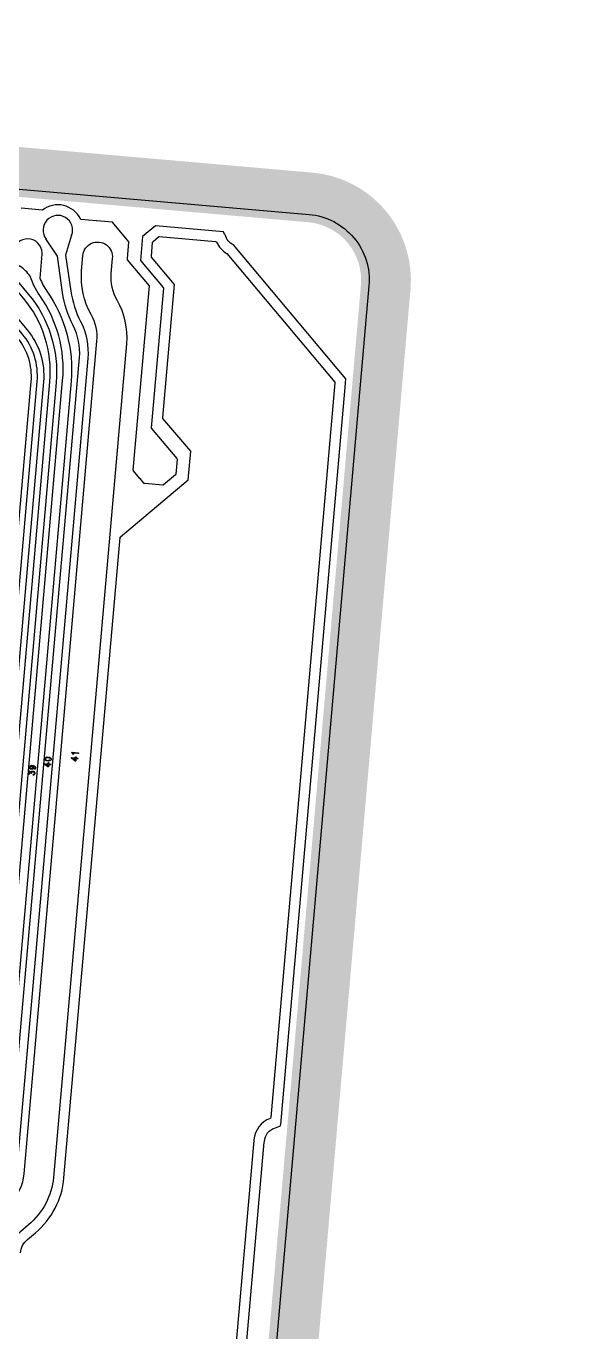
# Model space of a CAD drawing. Extents: x 592 to 965, y 89 to 353.
# Drawn here: x 674.39 to 681.01, y 197.25 to 213 of the extents above; entities that cross this region are included whole.
import ezdxf

# ---------------------------------------------------------------- set-up
doc = ezdxf.new("R2010")
doc.units = 0
for name, color, linetype in [('bak_bak_ttr1-bcq8120', 8, 'Continuous'), ('bak_outline', 7, 'Continuous'), ('biaozhu1', 4, 'Continuous'), ('quyukuang', 5, 'Continuous')]:
    doc.layers.add(name, color=color, linetype=linetype)

msp = doc.modelspace()

# ---------------------------------------------------------------- linework, layer by layer
at = {"layer": 'bak_bak_ttr1-bcq8120'}
for points in [[(665.088, 177.612, -0.097843), (663.275, 183.095, -0.06343), (663.274, 183.101, -0.04958), (663.274, 183.106, -0.052293), (663.215, 186.213), (665.387, 211.04, -0.395558), (666.23, 211.738), (669.466, 211.455), (669.466, 211.455), (671.129, 211.31), (671.129, 211.31), (677.805, 210.726, -0.414215), (678.528, 209.865), (676.409, 185.645), (676.409, 185.643), (676.374, 185.244, 0.154939), (676.665, 183.943, -0.073404), (676.668, 183.936, -0.000315), (676.681, 183.913, -0.03763), (678.581, 179.824, -0.08198)], [(676.053, 185.68), (677.266, 199.537), (677.268, 199.545, -0.329221), (677.399, 199.711), (677.462, 199.735), (677.463, 199.747), (677.464, 199.751), (678.246, 208.688), (678.246, 208.692, -0.053117), (678.246, 208.694), (678.25, 208.742), (676.895, 210.358, -0.232141), (676.794, 210.478), (676.788, 210.484, -0.0736), (676.786, 210.488), (676.773, 210.517, -0.016557), (676.772, 210.518), (675.953, 210.59), (675.797, 210.459), (675.772, 210.172), (676.047, 209.845, -0.202153), (676.05, 209.835), (675.903, 208.151, -0.02842), (675.903, 208.148), (676.211, 207.781, -0.202018), (676.214, 207.771), (676.199, 207.594, -0.202203), (676.194, 207.585), (676.05, 207.464, -0.20205), (676.041, 207.461), (675.824, 207.48, -0.20218), (675.815, 207.485), (675.769, 207.54), (675.765, 207.543, -0.074769), (675.762, 207.545), (675.689, 207.632, -0.202153), (675.686, 207.641), (675.881, 209.866), (675.618, 210.18, -0.202153), (675.615, 210.189), (675.633, 210.397), (675.437, 210.631), (675.244, 210.647, -0.063535), (675.238, 210.649), (675.053, 210.665), (675.053, 210.667, -0.105979), (675.05, 210.671, 0.473522), (674.589, 210.779), (674.333, 210.802)], [(673.461, 210.547, 0.152816), (673.388, 210.391, 0.109088), (673.502, 210.172), (674.287, 209.236, -0.198711), (674.45, 208.713), (673.647, 199.534, -0.197798), (673.476, 199.205), (673.324, 199.078, 0.187956), (673.093, 198.607), (672.015, 186.29, 0.020622)], [(672.234, 185.365), (672.24, 186.031, -0.021921), (672.244, 186.116, -0.016001), (672.244, 186.118), (673.327, 198.494, -0.080307), (673.42, 198.784, -0.101185), (673.546, 198.944), (673.732, 199.099, 0.198892), (673.86, 199.347), (674.679, 208.708, 0.198951), (674.361, 209.716), (674.109, 210.017, -0.197129), (674.016, 210.314), (674.022, 210.376), (673.933, 210.531)], [(674.209, 210.506), (674.098, 210.369), (674.092, 210.307, 0.201222), (674.171, 210.062), (674.42, 209.765, -0.198945), (674.755, 208.701), (673.936, 199.34, -0.198476), (673.781, 199.041), (673.595, 198.885, 0.100956), (673.487, 198.749, 0.079892), (673.402, 198.484), (672.319, 186.107, 0.021407), (672.316, 186.031), (672.31, 185.346, 0.093108), (672.74, 182.931, 0.006371)], [(672.566, 185.157, -0.006619), (672.584, 185.793, -0.009763), (672.584, 185.795), (672.592, 185.973, -0.009446), (672.654, 186.881), (673.65, 198.262, -0.198259), (673.959, 198.853), (674.042, 198.922, 0.198509), (674.178, 199.184), (675.037, 209, 0.14043), (674.96, 209.386, -0.082759), (674.833, 209.785), (674.77, 210.221), (674.633, 210.43)], [(674.942, 210.474), (674.87, 210.235), (674.933, 209.8, 0.082762), (675.051, 209.433, -0.142059), (675.137, 208.987), (674.279, 199.176, -0.198896), (674.106, 198.844), (674.024, 198.775, 0.199685), (673.75, 198.248), (672.755, 186.872, 0.00947), (672.693, 185.966), (672.685, 185.791, 0.006619), (672.667, 185.157, 0.003161), (672.669, 185.078, -0.010752), (672.669, 185.076, -0.010506), (672.669, 185.074, 0.062811), (672.901, 183.7, -0.015248), (672.905, 183.687), (672.958, 183.466, 0.06453), (673.513, 182.088, -0.15105)], [(672.765, 185.912), (673.844, 198.243, -0.198996), (674.1, 198.734), (674.195, 198.814, 0.201053), (674.37, 199.154), (675.248, 209.197, 0.152783), (675.178, 209.518, -0.152673), (675.063, 210.045), (675.079, 210.231, -1.014211), (675.433, 210.195), (675.417, 210.014, 0.152555), (675.487, 209.694, -0.152732), (675.603, 209.167), (674.723, 199.113, -0.197348), (674.423, 198.541), (674.328, 198.461, 0.198534), (674.198, 198.212), (673.121, 185.894, -0.021478)], [(674.325, 198.201, -0.198714), (674.41, 198.364), (674.505, 198.444, 0.198918), (674.85, 199.107), (675.526, 206.83, -0.202044), (675.53, 206.838), (676.347, 207.524), (676.378, 207.869), (676.044, 208.266, -0.202127), (676.041, 208.276), (676.182, 209.882), (675.907, 210.209, -0.202153), (675.904, 210.219), (675.919, 210.39, -0.202081), (675.924, 210.398), (675.991, 210.455, -0.20205), (676, 210.458), (676.679, 210.398, -0.270221), (676.689, 210.391, 0.152433), (676.812, 210.256, -0.089412), (676.816, 210.253), (678.115, 208.705, -0.202121), (678.118, 208.696), (677.343, 199.835, -0.286244), (677.335, 199.824, 0.285378), (677.141, 199.565), (677.139, 199.557), (675.915, 185.56)], [(673.857, 210.269), (673.829, 210.118, 0.105861), (673.839, 210.045, 0.005662), (673.856, 210.004, -0.017563), (673.857, 210.002, 0.073381), (673.889, 209.949), (674.405, 209.335, -0.198907), (674.603, 208.707), (673.789, 199.408, -0.197474), (673.644, 199.13), (673.459, 198.975, 0.069681), (673.415, 198.927, 0.127401), (673.244, 198.439), (672.168, 186.14, 0.022673), (672.164, 186.043, -0.0028), (672.163, 185.944, -0.009724), (672.163, 185.943), (672.157, 185.311, 0.07177), (672.426, 183.389, 0.003315), (672.447, 183.308), (672.477, 183.219, 0.016253), (672.881, 182.144, 0.014237)], [(672.081, 185.312, -0.004246), (672.087, 185.756, -0.022765), (672.087, 185.76, -0.017978), (672.087, 185.762), (672.087, 186.043, -0.022698), (672.092, 186.147), (673.168, 198.45, -0.12635), (673.352, 198.97, -0.070436), (673.411, 199.034), (673.595, 199.189, 0.200192), (673.714, 199.419), (674.527, 208.713, 0.198916), (674.346, 209.286), (673.831, 209.9, -0.078668), (673.784, 209.978, -0.003334), (673.774, 210.002, -0.024299), (673.773, 210.004, 0.147241), (673.603, 210.219)], [(672.386, 185.346), (672.393, 185.986, -0.017573), (672.402, 186.166), (673.452, 198.168, -0.103735), (673.64, 198.789, -0.093282), (673.716, 198.882), (673.881, 199.02, 0.198619), (674.006, 199.26), (674.834, 208.725, 0.177626), (674.557, 209.749, -0.07673), (674.443, 209.981, 0.092465), (674.317, 210.102)], [(674.578, 210.197), (674.56, 209.956, 0.058875), (674.643, 209.802, -0.176555), (674.935, 208.716), (674.107, 199.251, -0.199013), (673.946, 198.942), (673.782, 198.804, 0.093137), (673.729, 198.74, 0.103735), (673.553, 198.159), (672.503, 186.158, 0.01783), (672.494, 185.982, -0.014054), (672.494, 185.979), (672.488, 185.345, 0.010784), (672.491, 185.067, 0.062661), (672.73, 183.652, -0.03397), (672.731, 183.645, 0.009612), (672.785, 183.423, -0.010239), (672.785, 183.421, 0.064527), (673.358, 182, -0.151028)]]:
    msp.add_lwpolyline(points, format="xyb", dxfattribs=at)
for centre, start, end in [((674.776, 210.537), 339.3061, 216.7609), ((674.41, 210.254), 341.1664, 238.7057)]:
    msp.add_arc(centre, 0.178, start, end, dxfattribs=at)
at = {"layer": 'bak_outline', "const_width": 0.6}
msp.add_lwpolyline([(680.588, 166.636, 0.151026), (676.825, 184.072, -0.151039), (676.576, 185.227), (678.73, 209.847, 0.414216), (677.821, 210.931), (666.265, 211.942, 0.414215), (665.182, 211.033), (663.014, 186.258, 0.152268), (664.932, 177.476, -0.152268)], format="xyb", dxfattribs=at)
at = {"layer": 'biaozhu1'}
for p, q in [((674.633, 204.093), (674.656, 204.076)), ((674.962, 204.164), (674.984, 204.148))]:
    msp.add_line(p, q, dxfattribs=at)
for points in [[(674.613, 204.095, -0.763722), (674.617, 204.104), (674.658, 204.101), (674.659, 204.11, -1), (674.669, 204.109), (674.668, 204.1), (674.686, 204.098, -1), (674.685, 204.088), (674.667, 204.09), (674.665, 204.067, -0.591841), (674.657, 204.063)], [(674.626, 204.158), (674.628, 204.152, 0.272408), (674.683, 204.147, 0.312277), (674.685, 204.163, 0.272434), (674.629, 204.168), (674.627, 204.162)], [(674.941, 204.167, -0.763722), (674.945, 204.176), (674.986, 204.172), (674.987, 204.181, -1), (674.997, 204.18), (674.996, 204.171), (675.015, 204.17, -1), (675.014, 204.16), (674.995, 204.161), (674.993, 204.138, -0.591841), (674.985, 204.134)]]:
    msp.add_lwpolyline(points, format="xyb", close=True, dxfattribs=at)
for points in [[(674.616, 204.158, -0.383371), (674.664, 204.182, -0.474067), (674.695, 204.15)], [(674.695, 204.15, -0.403173), (674.619, 204.148), (674.616, 204.156, -0.098341), (674.616, 204.158)], [(674.946, 204.231, -0.702192), (674.95, 204.24), (675.02, 204.234, -1), (675.019, 204.224), (674.963, 204.229)], [(674.966, 204.222, -1.52269), (674.955, 204.222), (674.946, 204.231)], [(674.963, 204.229, -0.069099), (674.964, 204.228), (674.966, 204.222)], [(674.422, 203.978), (674.425, 204.01, -0.602023), (674.433, 204.013), (674.451, 203.999, -1.207928), (674.491, 203.965)], [(674.434, 204), (674.432, 203.978, -1), (674.422, 203.978)], [(674.429, 204.06, -0.37884), (674.477, 204.08, -0.576904), (674.504, 204.04, -0.206346), (674.501, 204.037), (674.494, 204.035)], [(674.479, 204.069, -0.596368), (674.457, 204.035, -0.359621), (674.429, 204.058, -0.096336), (674.429, 204.06)], [(674.487, 204, 0.373222), (674.46, 203.997), (674.46, 203.99, -0.602023), (674.452, 203.986), (674.434, 204)], [(674.491, 203.965), (674.484, 203.963, -1), (674.481, 203.972, 0.637789), (674.487, 204)], [(674.494, 204.035, -1.487199), (674.496, 204.046, 0.775815), (674.479, 204.069)]]:
    msp.add_lwpolyline(points, format="xyb", dxfattribs=at)
for points in [[(674.656, 204.076), (674.657, 204.091), (674.633, 204.093)], [(674.984, 204.148), (674.985, 204.162), (674.962, 204.164)]]:
    msp.add_lwpolyline(points, dxfattribs=at)
msp.add_circle((674.456, 204.058), 0.015, dxfattribs=at)
at = {"layer": 'quyukuang', "const_width": 0.001}
msp.add_lwpolyline([(662.206, 188.559), (662.206, 212.997), (679.394, 212.997), (679.394, 188.559)], close=True, dxfattribs=at)

doc.saveas('drawing.dxf')
